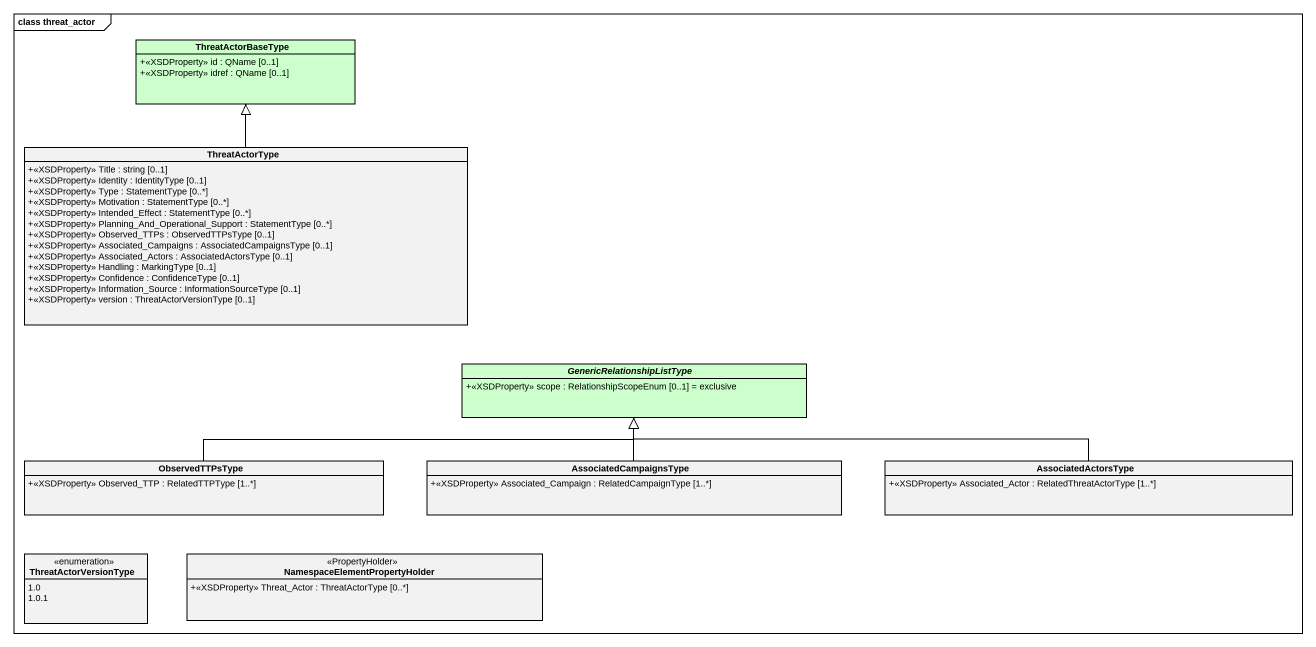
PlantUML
@startuml
mainframe class threat_actor
hide circle
hide empty members
skinparam classAttributeIconSize 0
class ThreatActorBaseType #CCFFCC {
  +<<XSDProperty>> id : QName [0..1]
  +<<XSDProperty>> idref : QName [0..1]
}
class ThreatActorType {
  +<<XSDProperty>> Title : string [0..1]
  +<<XSDProperty>> Identity : IdentityType [0..1]
  +<<XSDProperty>> Type : StatementType [0..*]
  +<<XSDProperty>> Motivation : StatementType [0..*]
  +<<XSDProperty>> Intended_Effect : StatementType [0..*]
  +<<XSDProperty>> Planning_And_Operational_Support : StatementType [0..*]
  +<<XSDProperty>> Observed_TTPs : ObservedTTPsType [0..1]
  +<<XSDProperty>> Associated_Campaigns : AssociatedCampaignsType [0..1]
  +<<XSDProperty>> Associated_Actors : AssociatedActorsType [0..1]
  +<<XSDProperty>> Handling : MarkingType [0..1]
  +<<XSDProperty>> Confidence : ConfidenceType [0..1]
  +<<XSDProperty>> Information_Source : InformationSourceType [0..1]
  +<<XSDProperty>> version : ThreatActorVersionType [0..1]
}
abstract class GenericRelationshipListType #CCFFCC {
  +<<XSDProperty>> scope : RelationshipScopeEnum [0..1] = exclusive
}
class ObservedTTPsType {
  +<<XSDProperty>> Observed_TTP : RelatedTTPType [1..*]
}
class AssociatedCampaignsType {
  +<<XSDProperty>> Associated_Campaign : RelatedCampaignType [1..*]
}
class AssociatedActorsType {
  +<<XSDProperty>> Associated_Actor : RelatedThreatActorType [1..*]
}
enum ThreatActorVersionType {
  1.0
  1.0.1
}
class "NamespaceElementPropertyHolder" as NamespaceElementPropertyHold <<PropertyHolder>> {
  +<<XSDProperty>> Threat_Actor : ThreatActorType [0..*]
}
ThreatActorType -up-|> ThreatActorBaseType
ObservedTTPsType -right-|> GenericRelationshipListType
AssociatedCampaignsType -up-|> GenericRelationshipListType
AssociatedActorsType -left-|> GenericRelationshipListType
@enduml
